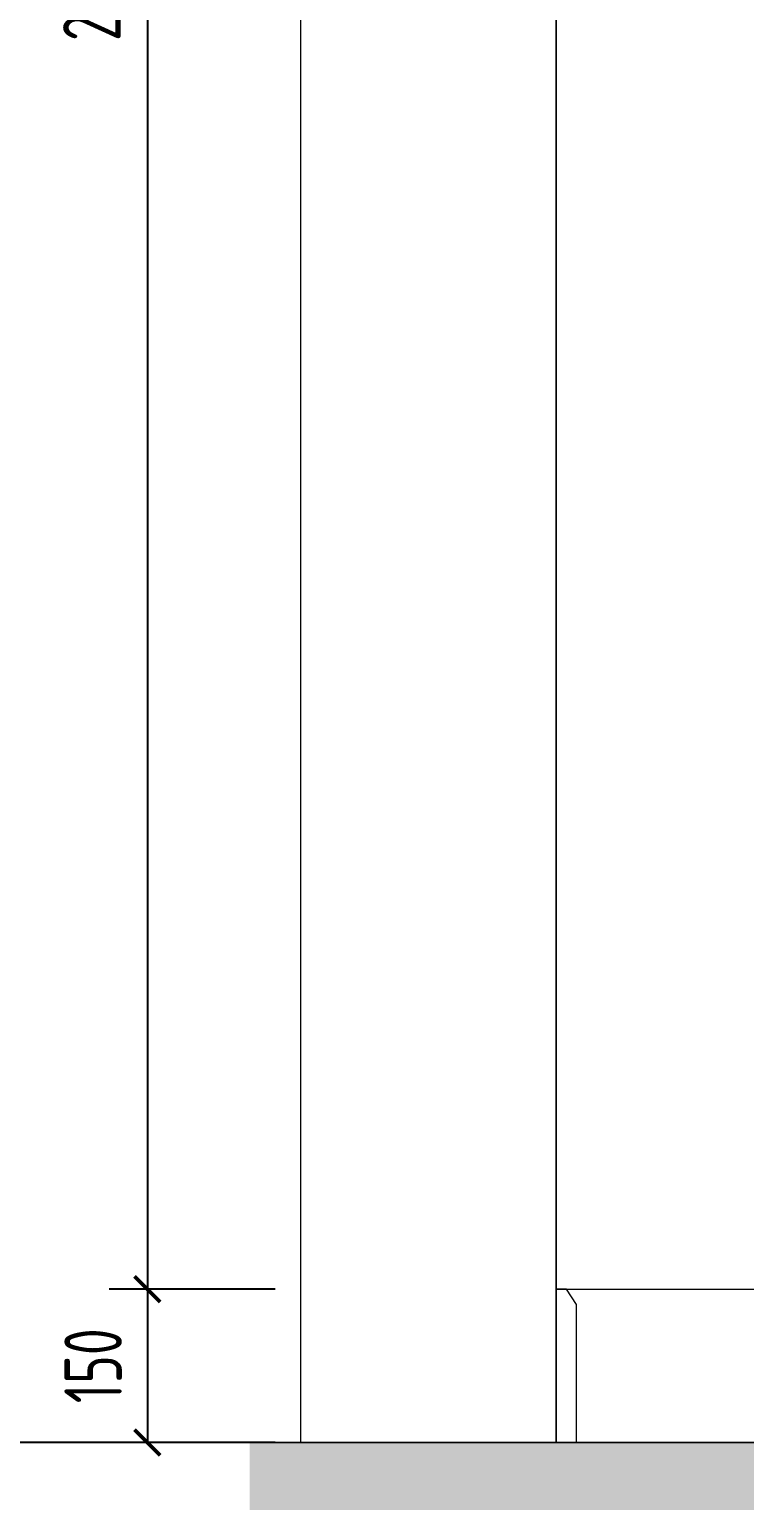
# Model space of a CAD drawing. Header units: millimetres. Extents: x 3162 to 221128, y -144913 to 11496.
# Drawn here: x 49702 to 50402, y -142092 to -140653 of the extents above; entities that cross this region are included whole.
import ezdxf

# ---------------------------------------------------------------- set-up
doc = ezdxf.new("R2010")
doc.units = ezdxf.units.MM
doc.header["$LTSCALE"] = 10
doc.layers.get('Defpoints').update_dxf_attribs({"color": 250})
for name, color, linetype, lineweight in [('Contour【轮廓线】', 94, 'Continuous', 0), ('FC-Hatch【平面填充】', 250, 'Continuous', 0), ('Finish【完成面】', 2, 'Continuous', 0), ('RC-dimensions', 44, 'Continuous', 0), ('Wall【立面墙】', 252, 'Continuous', 0)]:
    doc.layers.add(name, color=color, linetype=linetype, lineweight=lineweight)
doc.styles.add('尺寸标注', font='ARCHS.SHX', dxfattribs={"width": 0.8})
doc.dimstyles.new('海龙1：25', dxfattribs={"dimscale": 25, "dimtxt": 2.25, "dimasz": 1, "dimexe": 1.5, "dimexo": 1, "dimgap": 1, "dimtad": 1, "dimdec": 0, "dimrnd": 5, "dimdsep": 46, "dimtxsty": '尺寸标注', "dimblk": 'ARCHTICK', "dimblk1": 'ARCHTICK', "dimblk2": 'ARCHTICK', "dimcen": 1, "dimclrd": 44, "dimclre": 44, "dimclrt": 2, "dimadec": 0, "dimazin": 0, "dimtfac": 1, "dimtdec": 0, "dimtix": 1, "dimtmove": 2, "dimatfit": 3, "dimldrblk": 'hl_arrow2', "dimfxl": 5, "dimfxlon": 1, "dimarcsym": 0})

# ---------------------------------------------------------------- blocks, each defined once
blk = doc.blocks.new('海龙工具_踢脚线')
blk.add_lwpolyline([(20, 0), (20, 90), (10, 100), (0, 100)])
blk = doc.blocks.new('_ArchTick')
at = {"color": 2, "linetype": 'ByBlock', "const_width": 0.15}
blk.add_lwpolyline([(-0.5, -0.5), (0.5, 0.5)], dxfattribs=at)
blk = doc.blocks.new('*D1774')
at = {"layer": 'Defpoints', "color": 0, "transparency": 16777216}
for p in [(49967.1, -139334.8), (49817.1, -141884.8), (49967.1, -141884.8)]:
    blk.add_point(p, dxfattribs=at)
at = {"layer": 'RC-dimensions', "color": 44, "lineweight": -2, "transparency": 16777216}
for p, q in [((49942.1, -139334.8), (49779.6, -139334.8)), ((49817.1, -139334.8), (49817.1, -141884.8)), ((49942.1, -141884.8), (49779.6, -141884.8))]:
    blk.add_line(p, q, dxfattribs=at)
at = {"layer": 'RC-dimensions', "color": 44, "lineweight": -2, "transparency": 16777216, "xscale": 25, "yscale": 25, "zscale": 25}
for p, rotation in [((49817.1, -139334.8), 90), ((49817.1, -141884.8), 270)]:
    blk.add_blockref('_ArchTick', p, dxfattribs=dict(at, rotation=rotation))
at = {"layer": 'RC-dimensions', "color": 2, "transparency": 16777216, "insert": (49762.8, -140609.8), "char_height": 56.25, "attachment_point": 5, "rotation": 90, "style": '尺寸标注'}
blk.add_mtext('2550', dxfattribs=at)
blk = doc.blocks.new('hl_arrow2')
at = {"color": 2}
blk.add_line((-0.221, 0), (-1, 0), dxfattribs=at)
blk.add_lwpolyline([(-0.221, 0), (-0.861, -0.689), (-0.654, -0.862), (0, 0), (-0.654, 0.862), (-0.861, 0.689)], close=True, dxfattribs=at)
for points in [[(-0.861, 0.689), (-0.654, 0.862), (-0.221, 0), (0, 0)], [(-0.861, -0.689), (-0.654, -0.862), (-0.221, 0), (0, 0)]]:
    blk.add_solid(points, dxfattribs=at)
blk = doc.blocks.new('*D1775')
at = {"layer": 'Defpoints', "color": 0, "transparency": 16777216}
for p in [(49967.1, -141884.8), (49817.1, -142034.8), (49967.1, -142034.8)]:
    blk.add_point(p, dxfattribs=at)
at = {"layer": 'RC-dimensions', "color": 44, "lineweight": -2, "transparency": 16777216}
for p, q in [((49942.1, -141884.8), (49779.6, -141884.8)), ((49817.1, -141884.8), (49817.1, -142034.8)), ((49942.1, -142034.8), (49779.6, -142034.8))]:
    blk.add_line(p, q, dxfattribs=at)
at = {"layer": 'RC-dimensions', "color": 44, "lineweight": -2, "transparency": 16777216, "xscale": 25, "yscale": 25, "zscale": 25}
for p, rotation in [((49817.1, -141884.8), 90), ((49817.1, -142034.8), 270)]:
    blk.add_blockref('_ArchTick', p, dxfattribs=dict(at, rotation=rotation))
at = {"layer": 'RC-dimensions', "color": 2, "transparency": 16777216, "insert": (49764, -141959.8), "char_height": 56.25, "attachment_point": 5, "rotation": 90, "style": '尺寸标注'}
blk.add_mtext('150', dxfattribs=at)
blk = doc.blocks.new('*D1776')
at = {"layer": 'Defpoints', "color": 0, "transparency": 16777216}
for p in [(49967.1, -139334.8), (49667.1, -142034.8), (49967.1, -142034.8)]:
    blk.add_point(p, dxfattribs=at)
at = {"layer": 'RC-dimensions', "color": 44, "lineweight": -2, "transparency": 16777216}
for p, q in [((49792.1, -139334.8), (49629.6, -139334.8)), ((49667.1, -139334.8), (49667.1, -142034.8)), ((49792.1, -142034.8), (49629.6, -142034.8))]:
    blk.add_line(p, q, dxfattribs=at)
at = {"layer": 'RC-dimensions', "color": 44, "lineweight": -2, "transparency": 16777216, "xscale": 25, "yscale": 25, "zscale": 25}
for p, rotation in [((49667.1, -139334.8), 90), ((49667.1, -142034.8), 270)]:
    blk.add_blockref('_ArchTick', p, dxfattribs=dict(at, rotation=rotation))
at = {"layer": 'RC-dimensions', "color": 2, "transparency": 16777216, "insert": (49611.6, -140684.8), "char_height": 56.25, "attachment_point": 5, "rotation": 90, "style": '尺寸标注'}
blk.add_mtext('2700', dxfattribs=at)

msp = doc.modelspace()

# ---------------------------------------------------------------- hatches: boundary and pattern name
at = {"layer": 'FC-Hatch【平面填充】'}
h = msp.add_hatch(dxfattribs=at)
h.set_pattern_fill('钢筋混凝土', color=256, scale=50, angle=180, style=0, pattern_type=2)
h.set_pattern_definition([(225, (0, -432.137), (35.355339, -35.355339), []), (230, (0, -432.14), (-71.726018, 6.275218), [7.5, -82.5]), (175, (0, -432.14), (13.87511, -75.219228), [6, -66]), (280.4514, (-5.98, -431.614), (-57.85092, -68.94393), [6.374, -70.1142]), (226.1842, (-2e-15, -452.14), (-106.724086, 16.55189), [11.25, -123.75]), (276.6356, (-8.89, -450.76), (-93.46626, -97.41178), [9.56105, -105.1713]), (171.1842, (-2e-15, -452.14), (-93.46618, -97.41189), [9, -99]), (201, (-10, -447.14), (-59.690703, 40.261893), [7.5, -82.5]), (146, (-10, -447.14), (-24.33156, -72.515006), [6, -66]), (251.4514, (-14.974, -443.78), (-84.022234, -32.253037), [6.374, -70.1142]), (217.5, (0, -432.137), (-1.2159855, -33.2893854), [0.5, -65.2, 0.5, -67, 0.5, -66.25]), (187.5, (0, -432.137), (-26.306954, -39.441171), [0.5, -38.2, 0.5, -63.7, 0.5, -25.25]), (147.5, (22.3, -432.137), (-53.3822436, 2.255487), [0.5, -25, 0.5, -78, 0.5, -103.5]), (137.5, (32.3, -432.137), (-58.318617, -10.010498), [0.5, -32.5, 0.5, -51.8, 0.5, -73.5])])
h.paths.add_polyline_path([(49917.1, -142134.8), (49917.1, -142034.8), (56517.1, -142034.8), (56517.1, -142134.8)])

# ---------------------------------------------------------------- linework, layer by layer
at = {"layer": 'Contour【轮廓线】'}
msp.add_line((50217.1, -141884.8), (56217.1, -141884.8), dxfattribs=at)
at = {"layer": 'Finish【完成面】'}
for p, q in [((50217.1, -139334.8), (50217.1, -142034.8)), ((50217.1, -142034.8), (56217.1, -142034.8))]:
    msp.add_line(p, q, dxfattribs=at)
at = {"layer": 'Wall【立面墙】'}
for points in [[(50217.1, -142034.8), (50217.1, -139084.8), (49967.1, -139084.8), (49967.1, -142034.8)], [(49917.1, -142034.8), (49917.1, -142034.8), (56517.1, -142034.8), (56517.1, -142034.8)]]:
    msp.add_lwpolyline(points, close=True, dxfattribs=at)

# ---------------------------------------------------------------- block references
at = {"layer": 'Contour【轮廓线】', "yscale": 1.5}
msp.add_blockref('海龙工具_踢脚线', (50217.1, -142034.8), dxfattribs=at)

# ---------------------------------------------------------------- dimensions: what is measured, and where the dimension line sits
at = {"layer": 'RC-dimensions'}
for base, p1, p2, picture, middle in [((49667.1, -142034.8), (49967.1, -139334.8), (49967.1, -142034.8), '*D1776', (49611.6, -140684.8)), ((49817.1, -141884.8), (49967.1, -139334.8), (49967.1, -141884.8), '*D1774', (49762.8, -140609.8)), ((49817.1, -142034.8), (49967.1, -141884.8), (49967.1, -142034.8), '*D1775', (49764, -141959.8))]:
    dim = msp.add_linear_dim(base=base, p1=p1, p2=p2, angle=270, dimstyle='海龙1：25', override={"dimscale": 25, "dimtxsty": '尺寸标注', "dimblk1": 'ArchTick', "dimblk2": 'ArchTick', "dimsah": 1, "dimclrt": 2}, dxfattribs=at)
    dim.commit()
    dim.dimension.update_dxf_attribs({"geometry": picture, "text_midpoint": middle})

doc.saveas('drawing.dxf')
